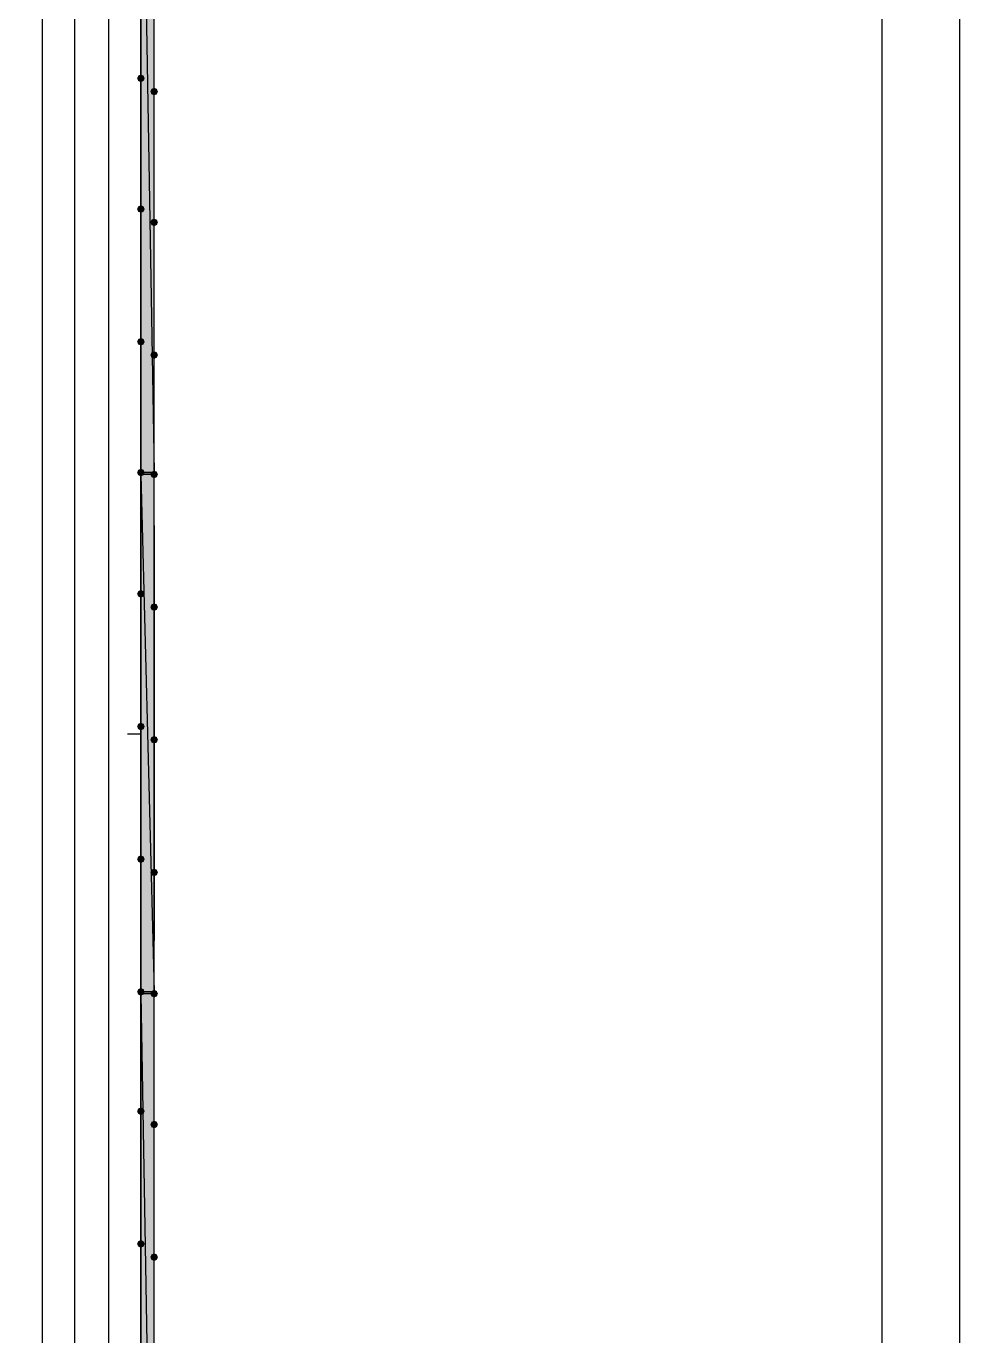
# Model space of a CAD drawing. Header units: millimetres. Extents: x 0 to 420, y 0 to 297.
# Drawn here: x 399.22 to 420.07, y 164.82 to 194.08 of the extents above; entities that cross this region are included whole.
import ezdxf

# ---------------------------------------------------------------- set-up
doc = ezdxf.new("R2010")
doc.units = ezdxf.units.MM
doc.layers.get('0').update_dxf_attribs({"linetype": 'CONTINUOUS'})

msp = doc.modelspace()

# ---------------------------------------------------------------- hatches: boundary and pattern name
at = {"true_color": 0x000007}
h = msp.add_hatch(color=0, dxfattribs=at)
h.paths.add_polyline_path([(401.785667, 184.107667), (401.785667, 201.464333), (402.082, 184.107667)], flags=0)
h.paths.add_polyline_path([(401.785667, 201.464333), (402.082, 184.107667), (402.082, 201.464333)], flags=0)
at = {"true_color": 0x0000fe}
for points in [[(401.870333, 192.913), (401.845463, 192.853204), (401.785667, 192.828333), (401.725871, 192.853204), (401.701, 192.913), (401.725871, 192.972796), (401.785667, 192.997667), (401.845462, 192.972796)], [(402.166667, 192.616667), (402.141796, 192.556871), (402.082, 192.532), (402.022204, 192.556871), (401.997333, 192.616667), (402.022204, 192.676462), (402.082, 192.701333), (402.141796, 192.676463)], [(401.870333, 189.992), (401.845463, 189.932204), (401.785667, 189.907333), (401.725871, 189.932204), (401.701, 189.992), (401.725871, 190.051796), (401.785667, 190.076667), (401.845462, 190.051796)], [(402.166667, 189.695667), (402.141796, 189.635871), (402.082, 189.611), (402.022204, 189.635871), (401.997333, 189.695667), (402.022204, 189.755462), (402.082, 189.780333), (402.141796, 189.755463)], [(401.870333, 187.028667), (401.845463, 186.968871), (401.785667, 186.944), (401.725871, 186.968871), (401.701, 187.028667), (401.725871, 187.088462), (401.785667, 187.113333), (401.845462, 187.088463)], [(402.166667, 186.732333), (402.141796, 186.672537), (402.082, 186.647667), (402.022204, 186.672537), (401.997333, 186.732333), (402.022204, 186.792129), (402.082, 186.817), (402.141796, 186.792129)], [(401.870333, 184.107667), (401.845463, 184.047871), (401.785667, 184.023), (401.725871, 184.047871), (401.701, 184.107667), (401.725871, 184.167462), (401.785667, 184.192333), (401.845462, 184.167463)], [(402.166667, 184.065333), (402.141796, 184.005537), (402.082, 183.980667), (402.022204, 184.005537), (401.997333, 184.065333), (402.022204, 184.125129), (402.082, 184.15), (402.141796, 184.125129)], [(402.166667, 184.065333), (402.141796, 184.005537), (402.082, 183.980667), (402.022204, 184.005537), (401.997333, 184.065333), (402.022204, 184.125129), (402.082, 184.15), (402.141796, 184.125129)], [(401.870333, 181.398333), (401.845463, 181.338537), (401.785667, 181.313667), (401.725871, 181.338537), (401.701, 181.398333), (401.725871, 181.458129), (401.785667, 181.483), (401.845462, 181.458129)], [(402.166667, 181.102), (402.141796, 181.042204), (402.082, 181.017333), (402.022204, 181.042204), (401.997333, 181.102), (402.022204, 181.161796), (402.082, 181.186667), (402.141796, 181.161796)], [(401.870333, 178.435), (401.845463, 178.375204), (401.785667, 178.350333), (401.725871, 178.375204), (401.701, 178.435), (401.725871, 178.494796), (401.785667, 178.519667), (401.845462, 178.494796)], [(402.166667, 178.138667), (402.141796, 178.078871), (402.082, 178.054), (402.022204, 178.078871), (401.997333, 178.138667), (402.022204, 178.198462), (402.082, 178.223333), (402.141796, 178.198463)], [(401.870333, 175.471667), (401.845463, 175.411871), (401.785667, 175.387), (401.725871, 175.411871), (401.701, 175.471667), (401.725871, 175.531462), (401.785667, 175.556333), (401.845462, 175.531463)], [(402.166667, 175.175333), (402.141796, 175.115537), (402.082, 175.090667), (402.022204, 175.115537), (401.997333, 175.175333), (402.022204, 175.235129), (402.082, 175.26), (402.141796, 175.235129)], [(401.870333, 172.508333), (401.845463, 172.448537), (401.785667, 172.423667), (401.725871, 172.448537), (401.701, 172.508333), (401.725871, 172.568129), (401.785667, 172.593), (401.845462, 172.568129)], [(402.166667, 172.466), (402.141796, 172.406204), (402.082, 172.381333), (402.022204, 172.406204), (401.997333, 172.466), (402.022204, 172.525796), (402.082, 172.550667), (402.141796, 172.525796)], [(402.166667, 172.466), (402.141796, 172.406204), (402.082, 172.381333), (402.022204, 172.406204), (401.997333, 172.466), (402.022204, 172.525796), (402.082, 172.550667), (402.141796, 172.525796)], [(401.870333, 169.841333), (401.845463, 169.781537), (401.785667, 169.756667), (401.725871, 169.781537), (401.701, 169.841333), (401.725871, 169.901129), (401.785667, 169.926), (401.845462, 169.901129)], [(402.166667, 169.545), (402.141796, 169.485204), (402.082, 169.460333), (402.022204, 169.485204), (401.997333, 169.545), (402.022204, 169.604796), (402.082, 169.629667), (402.141796, 169.604796)], [(401.870333, 166.878), (401.845463, 166.818204), (401.785667, 166.793333), (401.725871, 166.818204), (401.701, 166.878), (401.725871, 166.937796), (401.785667, 166.962667), (401.845462, 166.937796)], [(402.166667, 166.581667), (402.141796, 166.521871), (402.082, 166.497), (402.022204, 166.521871), (401.997333, 166.581667), (402.022204, 166.641462), (402.082, 166.666333), (402.141796, 166.641463)]]:
    msp.add_hatch(color=0, dxfattribs=at).paths.add_polyline_path(points, flags=0)
at = {"true_color": 0x000007}
h = msp.add_hatch(color=0, dxfattribs=at)
h.paths.add_polyline_path([(401.785667, 172.508333), (401.785667, 184.065333), (402.082, 172.508333)], flags=0)
h.paths.add_polyline_path([(401.785667, 184.065333), (402.082, 172.508333), (402.082, 184.065333)], flags=0)
h = msp.add_hatch(color=0, dxfattribs=at)
h.paths.add_polyline_path([(401.785667, 155.109333), (401.785667, 172.466), (402.082, 155.109333)], flags=0)
h.paths.add_polyline_path([(401.785667, 172.466), (402.082, 155.109333), (402.082, 172.466)], flags=0)

# ---------------------------------------------------------------- linework, layer by layer
at = {"color": 0, "true_color": 0x000007}
for points in [[(0.211668, 0), (420.073667, 0), (420.073667, 296.925999), (0.211668, 296.925999)], [(7.239002, 1.735667), (418.338, 1.735667), (418.338, 295.190332), (7.239002, 295.190332)], [(401.193, 219.456), (401.785667, 219.456), (401.785667, 137.117667), (401.193, 137.117667), (394.250333, 137.117667), (393.657667, 137.117667), (393.657667, 219.456), (394.250333, 219.456)], [(401.785667, 184.107667), (401.785667, 201.464333), (402.082, 184.107667)], [(401.785667, 201.464333), (402.082, 184.107667), (402.082, 201.464333)], [(402.082, 184.107667), (402.082, 201.464333), (401.785667, 201.464333), (401.785667, 184.107667)], [(401.785667, 172.508333), (401.785667, 184.065333), (402.082, 172.508333)], [(401.785667, 184.065333), (402.082, 172.508333), (402.082, 184.065333)], [(402.082, 172.508333), (402.082, 184.065333), (401.785667, 184.065333), (401.785667, 172.508333)], [(402.082, 173.651333), (402.082, 182.922333)], [(401.785667, 155.109333), (401.785667, 172.466), (402.082, 155.109333)], [(401.785667, 172.466), (402.082, 155.109333), (402.082, 172.466)], [(402.082, 155.109333), (402.082, 172.466), (401.785667, 172.466), (401.785667, 155.109333)]]:
    msp.add_lwpolyline(points, close=True, dxfattribs=at)
at = {"color": 0, "true_color": 0x0000fd}
for points in [[(399.584333, 219.456), (399.584333, 137.117667)], [(400.304, 219.456), (400.304, 137.117667)], [(401.066, 219.456), (401.066, 137.117667)]]:
    msp.add_lwpolyline(points, dxfattribs=at)
at = {"color": 0, "true_color": 0x000007}
for points in [[(402.082, 184.107667), (402.082, 201.464333)], [(402.082, 172.508333), (402.082, 184.065333)], [(402.082, 182.922333), (402.082, 173.651333)], [(401.785667, 178.265667), (401.489333, 178.265667)], [(402.082, 155.109333), (402.082, 172.466)]]:
    msp.add_lwpolyline(points, dxfattribs=at)

doc.saveas('drawing.dxf')
